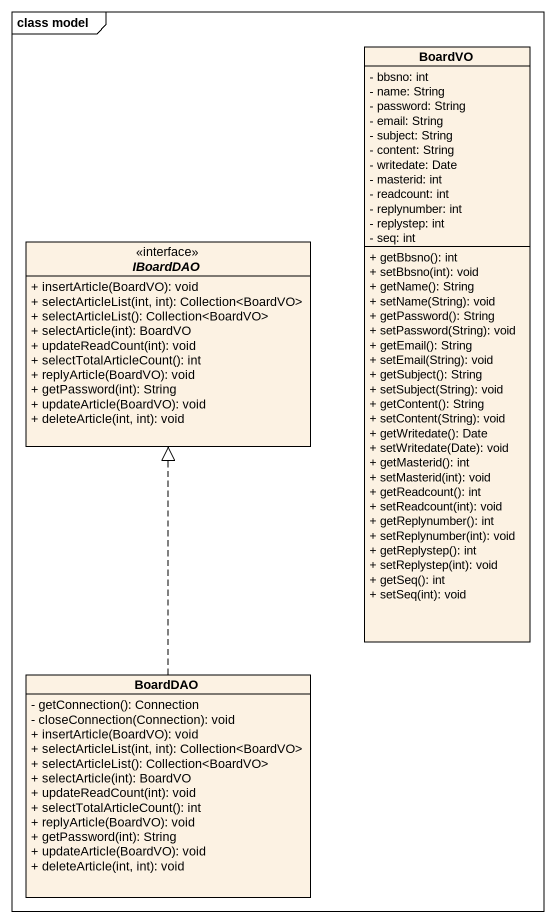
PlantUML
@startuml
mainframe class model
hide circle
hide empty members
skinparam classAttributeIconSize 0
class BoardVO {
  - bbsno: int
  - name: String
  - password: String
  - email: String
  - subject: String
  - content: String
  - writedate: Date
  - masterid: int
  - readcount: int
  - replynumber: int
  - replystep: int
  - seq: int
  + getBbsno(): int
  + setBbsno(int): void
  + getName(): String
  + setName(String): void
  + getPassword(): String
  + setPassword(String): void
  + getEmail(): String
  + setEmail(String): void
  + getSubject(): String
  + setSubject(String): void
  + getContent(): String
  + setContent(String): void
  + getWritedate(): Date
  + setWritedate(Date): void
  + getMasterid(): int
  + setMasterid(int): void
  + getReadcount(): int
  + setReadcount(int): void
  + getReplynumber(): int
  + setReplynumber(int): void
  + getReplystep(): int
  + setReplystep(int): void
  + getSeq(): int
  + setSeq(int): void
}
interface IBoardDAO {
  + insertArticle(BoardVO): void
  + selectArticleList(int, int): Collection<BoardVO>
  + selectArticleList(): Collection<BoardVO>
  + selectArticle(int): BoardVO
  + updateReadCount(int): void
  + selectTotalArticleCount(): int
  + replyArticle(BoardVO): void
  + getPassword(int): String
  + updateArticle(BoardVO): void
  + deleteArticle(int, int): void
}
class BoardDAO {
  - getConnection(): Connection
  - closeConnection(Connection): void
  + insertArticle(BoardVO): void
  + selectArticleList(int, int): Collection<BoardVO>
  + selectArticleList(): Collection<BoardVO>
  + selectArticle(int): BoardVO
  + updateReadCount(int): void
  + selectTotalArticleCount(): int
  + replyArticle(BoardVO): void
  + getPassword(int): String
  + updateArticle(BoardVO): void
  + deleteArticle(int, int): void
}
BoardDAO .up.|> IBoardDAO
@enduml
